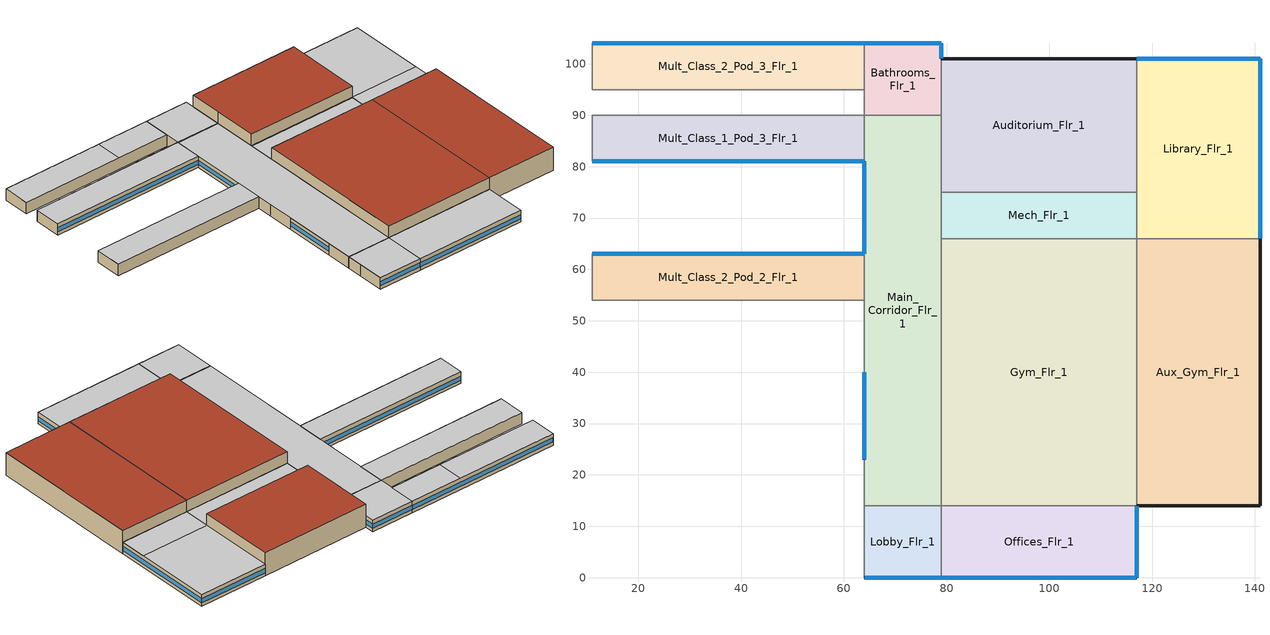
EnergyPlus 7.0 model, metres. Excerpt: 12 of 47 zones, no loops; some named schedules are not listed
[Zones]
Mult_Class_2_Pod_2_Flr_1
 floor ground (Unheated - 8in Slab with Carpet_Ext-slab): 11,63 64,63 64,54 11,54 z0
 wall outside (Mass_R-11.4 ci_Ext-wall): 64,63 11,63 z0:4
 wall to Corridor_Pod_2_Flr_1 (Standard_Int-Wall): 11,54 64,54 z0:4
 wall to Main_Corridor_Flr_1 (Standard_Int-Wall): 64,54 64,63 z0:4
 wall to Corner_Class_2_Pod_2_Flr_1 (Standard_Int-Wall): 11,63 11,54 z0:4
 window (std_window_UValue_3.237_SHGC_0.490_VT_0.622): 63.95,63 11.05,63 z1.1:2.5
 ceiling to Mult_Class_2_Pod_2_Flr_2 (INT-FLOOR-UNDERSIDE): 11,54 64,54 64,63 11,63 z4
Mult_Class_1_Pod_3_Flr_1
 floor ground (Unheated - 8in Slab with Carpet_Ext-slab): 11,90 64,90 64,81 11,81 z0
 wall outside (Mass_R-11.4 ci_Ext-wall): 11,81 64,81 z0:4
 wall to Main_Corridor_Flr_1 (Standard_Int-Wall): 64,81 64,90 z0:4
 wall to Corridor_Pod_3_Flr_1 (Standard_Int-Wall): 64,90 11,90 z0:4
 wall to Corner_Class_1_Pod_3_Flr_1 (Standard_Int-Wall): 11,90 11,81 z0:4
 window (std_window_UValue_3.237_SHGC_0.390_VT_0.495): 11.05,81 63.95,81 z1.1:2.5
 ceiling to Mult_Class_1_Pod_3_Flr_2 (INT-FLOOR-UNDERSIDE): 11,81 64,81 64,90 11,90 z4
Mult_Class_2_Pod_3_Flr_1
 floor ground (Unheated - 8in Slab with Carpet_Ext-slab): 11,104 64,104 64,95 11,95 z0
 wall outside (Mass_R-11.4 ci_Ext-wall): 64,104 11,104 z0:4
 wall to Corridor_Pod_3_Flr_1 (Standard_Int-Wall): 11,95 64,95 z0:4
 wall to Bathrooms_Flr_1 (Standard_Int-Wall): 64,95 64,104 z0:4
 wall to Corner_Class_2_Pod_3_Flr_1 (Standard_Int-Wall): 11,104 11,95 z0:4
 window (std_window_UValue_3.237_SHGC_0.490_VT_0.622): 63.95,104 11.05,104 z1.1:2.5
 ceiling to Art_Class_Flr_2 (INT-FLOOR-UNDERSIDE): 46,95 64,95 64,104 46,104 z4
 ceiling to Mult_Class_2_Pod_3_Flr_2 (INT-FLOOR-UNDERSIDE): 11,95 46,95 46,104 11,104 z4
Main_Corridor_Flr_1
 floor ground (Unheated - 8in Slab with Carpet_Ext-slab): 64,90 79,90 79,14 64,14 z0
 wall outside (Mass_R-11.4 ci_Ext-wall): 64,81 64,63 / 64,40 64,23 z0:4
 wall to Lobby_Flr_1 (Standard_Int-Wall): 64,14 79,14 z0:4
 wall to Gym_Flr_1 (Standard_Int-Wall): 79,14 79,66 z0:4
 wall to Mech_Flr_1 (Standard_Int-Wall): 79,66 79,75 z0:4
 wall to Auditorium_Flr_1 (Standard_Int-Wall): 79,75 79,90 z0:4
 wall to Bathrooms_Flr_1 (Standard_Int-Wall): 79,90 64,90 z0:4
 wall to Corridor_Pod_2_Flr_1 (Standard_Int-Wall): 64,54 64,49 z0:4
 wall to Mult_Class_1_Pod_2_Flr_1 (Standard_Int-Wall): 64,49 64,40 z0:4
 wall to Mult_Class_2_Pod_1_Flr_1 (Standard_Int-Wall): 64,23 64,14 z0:4
 window (std_window_UValue_3.237_SHGC_0.390_VT_0.495_west): 64,80.95 64,63.05 / 64,39.95 64,23.05 z1.1:2.51
 ceiling to Main_Corridor_Flr_2 (INT-FLOOR-UNDERSIDE): 64,14 79,14 79,90 64,90 z4
Lobby_Flr_1
 floor ground (Unheated - 8in Slab with Carpet_Ext-slab): 64,14 79,14 79,0 64,0 z0
 wall outside (Mass_R-11.4 ci_Ext-wall): 64,0 79,0 z0:4
 wall to Offices_Flr_1 (Standard_Int-Wall): 79,0 79,14 z0:4
 wall to Corridor_Pod_1_Flr_1 (Standard_Int-Wall): 64,14 64,9 z0:4
 wall to Mult_Class_1_Pod_1_Flr_1 (Standard_Int-Wall): 64,9 64,0 z0:4
 window (std_window_UValue_3.237_SHGC_0.390_VT_0.495): 64.05,0 78.95,0 z1.1:2.51
 ceiling to Lobby_Flr_2 (INT-FLOOR-UNDERSIDE): 64,0 79,0 79,14 64,14 z4
Bathrooms_Flr_1
 floor ground (Unheated - 8in Slab with Carpet_Ext-slab): 64,104 79,104 79,90 64,90 z0
 wall outside (Mass_R-11.4 ci_Ext-wall): 79,101 79,104 64,104 z0:4
 wall to Auditorium_Flr_1 (Standard_Int-Wall): 79,90 79,101 z0:4
 wall to Corridor_Pod_3_Flr_1 (Standard_Int-Wall): 64,95 64,90 z0:4
 window (std_window_UValue_3.237_SHGC_0.390_VT_0.495_east): 79,101.05 79,103.95 z1.1:2.55
 window (std_window_UValue_3.237_SHGC_0.490_VT_0.622): 78.95,104 64.05,104 z1.1:2.51
 ceiling to Bathrooms_Flr_2 (INT-FLOOR-UNDERSIDE): 64,90 79,90 79,104 64,104 z4
Offices_Flr_1
 floor ground (Unheated - 8in Slab with Carpet_Ext-slab): 79,14 117,14 117,0 79,0 z0
 wall outside (Mass_R-11.4 ci_Ext-wall): 79,0 117,0 117,14 z0:4
 wall to Gym_Flr_1 (Standard_Int-Wall): 117,14 79,14 z0:4
 window (std_window_UValue_3.237_SHGC_0.390_VT_0.495): 79.05,0 116.95,0 z1.1:2.5
 window (std_window_UValue_3.237_SHGC_0.390_VT_0.495_east): 117,0.05 117,13.95 z1.1:2.51
 ceiling to Offices_Flr_2 (INT-FLOOR-UNDERSIDE): 79,0 117,0 117,14 79,14 z4
Library_Flr_1
 floor ground (Unheated - 8in Slab with Carpet_Ext-slab): 117,101 141,101 141,66 117,66 z0
 wall outside (Mass_R-11.4 ci_Ext-wall): 141,66 141,101 117,101 z0:4
 wall to Aux_Gym_Flr_1 (Standard_Int-Wall): 117,66 141,66 z0:4
 wall to Mech_Flr_1 (Standard_Int-Wall): 117,75 117,66 z0:4
 wall to Auditorium_Flr_1 (Standard_Int-Wall): 117,101 117,75 z0:4
 window (std_window_UValue_3.237_SHGC_0.390_VT_0.495_east): 141,66.05 141,100.95 z1.1:2.5
 window (std_window_UValue_3.237_SHGC_0.490_VT_0.622): 140.95,101 117.05,101 z1.1:2.51
 ceiling to Kitchen_Flr_2 (INT-FLOOR-UNDERSIDE): 117,66 141,66 141,75 117,75 z4
 ceiling to Cafeteria_Flr_2 (INT-FLOOR-UNDERSIDE): 117,75 141,75 141,101 117,101 z4
Mech_Flr_1
 floor ground (Unheated - 8in Slab with Carpet_Ext-slab): 79,75 117,75 117,66 79,66 z0
 wall to Gym_Flr_1 (Standard_Int-Wall): 79,66 117,66 z0:4
 wall to Auditorium_Flr_1 (Standard_Int-Wall): 117,75 79,75 z0:4
 ceiling to Mech_Flr_2 (INT-FLOOR-UNDERSIDE): 79,66 117,66 117,75 79,75 z4
Gym_Flr_1
 floor ground (Unheated - 8in Slab with Carpet_Ext-slab): 79,66 117,66 117,14 79,14 z0
 wall to Aux_Gym_Flr_1 (Standard_Int-Wall): 117,14 117,66 z0:8
 wall to Offices_Flr_2 (Standard_Int-Wall): 79,14 117,14 z4:8
 wall to Mech_Flr_2 (Standard_Int-Wall): 117,66 79,66 z4:8
 wall to Main_Corridor_Flr_2 (Standard_Int-Wall): 79,66 79,14 z4:8
 roof outside (IEAD_R-15 ci_Roof): 79,14 117,14 117,66 79,66 z8
Aux_Gym_Flr_1
 floor ground (Unheated - 8in Slab with Carpet_Ext-slab): 117,66 141,66 141,14 117,14 z0
 wall outside (Mass_R-11.4 ci_Ext-wall): 117,14 141,14 141,66 z0:8
 wall to Kitchen_Flr_2 (Standard_Int-Wall): 141,66 117,66 z4:8
 roof outside (IEAD_R-15 ci_Roof): 117,14 141,14 141,66 117,66 z8
Auditorium_Flr_1
 floor ground (Unheated - 8in Slab with Carpet_Ext-slab): 79,101 117,101 117,75 79,75 z0
 wall outside (Mass_R-11.4 ci_Ext-wall): 117,101 79,101 z0:8
 wall to Mech_Flr_2 (Standard_Int-Wall): 79,75 117,75 z4:8
 wall to Cafeteria_Flr_2 (Standard_Int-Wall): 117,75 117,101 z4:8
 wall to Bathrooms_Flr_2 (Standard_Int-Wall): 79,101 79,90 z4:8
 wall to Main_Corridor_Flr_2 (Standard_Int-Wall): 79,90 79,75 z4:8
 roof outside (IEAD_R-15 ci_Roof): 79,75 117,75 117,101 79,101 z8
[Building]
Secondary School Baseline: North Axis=0; Terrain=City; Loads Convergence Tolerance Value=0.04; Temperature Convergence Tolerance Value=0.2; Solar Distribution=FullExterior; Maximum Number of Warmup Days=25; Minimum Number of Warmup Days=6
[Site:Location]
USA MN-DULUTH: Latitude {deg}=46.82; Longitude {deg}=-92.17; Time Zone {hr}=-6; Elevation {m}=432
[Site:GroundTemperature:BuildingSurface]
19.18, 19.14, 19.229, 19.325, 19.396, 19.767, 20.94, 20.468, 19.761, 19.556, 19.433, 19.279
[Site:WaterMainsTemperature]
Calculation Method=CORRELATION; Annual Average Outdoor Air Temperature {C}=3.12; Maximum Difference In Monthly Average Outdoor Air Temperatures {deltaC}=31.7
[SizingPeriod:DesignDay] Barometric Pressure {Pa}=96242; Rain {0-no,1-yes}=0; Snow on ground {0-no,1-yes}=0; Day of Month=21; Daylight Savings Time Indicator=0; Humidity Indicating Type=WetBulb
Name | Maximum Dry-Bulb Temperature {C} | Daily Temp Range {C} | Humidity Indicating Conditions at Maximum Dry-Bulb | Wind Speed {m/s} design conditions vs. traditional 6.71 m/s (15 mph) | Wind Direction {Degrees; N=0, S=180} | Clearness {0.0 to 1.1} | Month | Day Type | Wind Speed {m/s} design conditions vs. traditional 3.35 m/s (7mph)
DULUTH Ann Htg 99.6% Condns DB | -29 | 0 | -29 | 4.3 | 310 | 0 | 1 | WinterDesignDay
DULUTH Ann Clg .4% Condns DB=>MWB | 29 | 10.9 | 20.6 |  | 230 | 1 | 7 | SummerDesignDay | 5.2
DULUTH Ann Clg .4% Condns WB=>MDB | 27.2 | 10.9 | 22.3 |  | 230 | 1 | 7 | SummerDesignDay | 5.2
[WindowMaterial:SimpleGlazingSystem] U-Factor=3.237
Name | Solar Heat Gain Coefficient | Visible Transmittance
SOUTH; EAST; WEST | 0.49 | 0.49
NORTH | 0.64 | 0.64
[Material] Thermal Absorptance=0.9
Name | Roughness | Thickness | Conductivity | Density | Specific Heat | Solar Absorptance | Visible Absorptance | Thickness {m} | Conductivity {W/m-K} | Density {kg/m3} | Specific Heat {J/kg-K}
Roof Membrane | VeryRough | 0.0095 | 0.16 | 1121.29 | 1460 | 0.7 | 0.7
Roof Insulation | MediumRough | 0.125 | 0.049 | 265 | 836.8 | 0.7 | 0.7
Metal Decking | MediumSmooth | 0.0015 | 45.006 | 7680 | 418.4 | 0.7 | 0.3
GP01 1/2 GYPSUM | Smooth | 0.0127 | 0.16 | 800 | 1090 | 0.7 | 0.5
1IN Stucco | Smooth | 0.0253 | 0.6918 | 1858 | 837 | 0.92 | 0.92
8IN Concrete HW | MediumRough | 0.2033 | 1.7296 | 2243 | 837 | 0.65 | 0.65
Wall Insulation [8] | MediumRough | 0.0679 | 0.0432 | 91 | 837 | 0.5 | 0.5
1/2IN Gypsum | Smooth | 0.0127 | 0.16 | 784.9 | 830 | 0.92 | 0.92
MAT-CC05 8 HW CONCRETE | Rough | 0.2032 | 1.311 | 2240 | 836.8 | 0.7 | 0.7
Std Wood 6inch | MediumSmooth |  |  |  |  | 0.7 | 0.7 | 0.15 | 0.12 | 540 | 1210
Std MAT-CC05 4 MW CONCRETE | Rough |  |  |  |  | 0.7 | 0.2 | 0.1 | 0.858 | 1968 | 836.8
[Material:NoMass] Roughness=VeryRough; Thermal Absorptance=0.9; Solar Absorptance=0.7; Visible Absorptance=0.8
Name | Thermal Resistance {(m2-K)/W} | Thermal Resistance {m2-K/W}
CP02 CARPET PAD | 0.2165
Std CP02 CARPET PAD |  | 0.21648
[Construction]
std_window_UValue_3.237_SHGC_0.390_VT_0.495: SOUTH
std_window_UValue_3.237_SHGC_0.390_VT_0.495_east: EAST
std_window_UValue_3.237_SHGC_0.490_VT_0.622: NORTH
std_window_UValue_3.237_SHGC_0.390_VT_0.495_west: WEST
IEAD_R-15 ci_Roof: Roof Membrane, Roof Insulation, Metal Decking
Standard_Int-Wall: GP01 1/2 GYPSUM, GP01 1/2 GYPSUM
Mass_R-11.4 ci_Ext-wall: 1IN Stucco, 8IN Concrete HW, Wall Insulation [8], 1/2IN Gypsum
Unheated - 8in Slab with Carpet_Ext-slab: MAT-CC05 8 HW CONCRETE, CP02 CARPET PAD
InteriorFurnishings: Std Wood 6inch
INT-FLOOR-UNDERSIDE: Std CP02 CARPET PAD, Std MAT-CC05 4 MW CONCRETE
[Zone] Type=1; Multiplier=1; Floor Area {m2}=AutoCalculate; Part of Total Floor Area=Yes
Name | Ceiling Height {m} | Volume {m3}
Mult_Class_2_Pod_2_Flr_1; Mult_Class_1_Pod_3_Flr_1; Mult_Class_2_Pod_3_Flr_1 | 4 | 1908
Main_Corridor_Flr_1 | 4 | 4560
Lobby_Flr_1; Bathrooms_Flr_1 | 4 | 840
Offices_Flr_1 | 4 | 2128
Library_Flr_1 | 4 | 3360
Mech_Flr_1 | 4 | 1368
Gym_Flr_1 | 8 | 15808
Aux_Gym_Flr_1 | 8 | 9984
Auditorium_Flr_1 | 8 | 7904
[InternalMass] Construction=InteriorFurnishings
Name | Zone | Surface Area
Mult_Class_2_Pod_2_Flr_1 Internal Mass | Mult_Class_2_Pod_2_Flr_1 | 954
Mult_Class_1_Pod_3_Flr_1 Internal Mass | Mult_Class_1_Pod_3_Flr_1 | 954
Mult_Class_2_Pod_3_Flr_1 Internal Mass | Mult_Class_2_Pod_3_Flr_1 | 954
Main_Corridor_Flr_1 Internal Mass | Main_Corridor_Flr_1 | 2280
Lobby_Flr_1 Internal Mass | Lobby_Flr_1 | 420
Bathrooms_Flr_1 Internal Mass | Bathrooms_Flr_1 | 420
Offices_Flr_1 Internal Mass | Offices_Flr_1 | 1064
Library_Flr_1 Internal Mass | Library_Flr_1 | 1680
Mech_Flr_1 Internal Mass | Mech_Flr_1 | 684
Gym_Flr_1 Internal Mass | Gym_Flr_1 | 3952
Aux_Gym_Flr_1 Internal Mass | Aux_Gym_Flr_1 | 2496
Auditorium_Flr_1 Internal Mass | Auditorium_Flr_1 | 1976
[ZoneInfiltration:DesignFlowRate] Design Volume Flow Rate Calculation Method=Flow/ExteriorWallArea; Flow per Exterior Surface Area {m3/s/m2}=0.000302; Constant Term Coefficient=1; Temperature Term Coefficient=0; Velocity Term Coefficient=0; Velocity Squared Term Coefficient=0
Name | Zone | Schedule
Mult_Class_2_Pod_2_Flr_1_Infiltration | Mult_Class_2_Pod_2_Flr_1 | INFIL_SCH
Mult_Class_1_Pod_3_Flr_1_Infiltration | Mult_Class_1_Pod_3_Flr_1 | INFIL_SCH
Mult_Class_2_Pod_3_Flr_1_Infiltration | Mult_Class_2_Pod_3_Flr_1 | INFIL_SCH
Main_Corridor_Flr_1_Infiltration | Main_Corridor_Flr_1 | INFIL_SCH
Lobby_Flr_1_Infiltration | Lobby_Flr_1 | INFIL_SCH
Bathrooms_Flr_1_Infiltration | Bathrooms_Flr_1 | INFIL_SCH
Offices_Flr_1_Infiltration | Offices_Flr_1 | INFIL_SCH
Library_Flr_1_Infiltration | Library_Flr_1 | INFIL_SCH
Aux_Gym_Flr_1_Infiltration | Aux_Gym_Flr_1 | GymAud_Infil_Sch
Auditorium_Flr_1_Infiltration | Auditorium_Flr_1 | GymAud_Infil_Sch
[People] Number of People Calculation Method=People; Fraction Radiant=0.3; User Specified Sensible Fraction=AUTOCALCULATE; Activity Level Schedule=ACTIVITY_SCH; Carbon Dioxide Generation Rate {m3/s-W}=3.82E-8; Enable ASHRAE 55 Comfort Warnings=No; MRT Calculation=ZoneAveraged; Work Efficiency Schedule=WORK_EFF_SCH; Clothing Schedule=CLOTHING_SCH; Air Velocity Schedule=AIR_VELO_SCH; Thermal Comfort Report=FANGER
Name | Zone | Schedule | Number of People
Mult_Class_2_Pod_2_Flr_1 People | Mult_Class_2_Pod_2_Flr_1 | Bldg_Occ_Sch | 166.95
Mult_Class_1_Pod_3_Flr_1 People | Mult_Class_1_Pod_3_Flr_1 | Bldg_Occ_Sch | 166.95
Mult_Class_2_Pod_3_Flr_1 People | Mult_Class_2_Pod_3_Flr_1 | Bldg_Occ_Sch | 166.95
Offices_Flr_1 People | Offices_Flr_1 | Off_Occ_Sch | 26.6
Library_Flr_1 People | Library_Flr_1 | Lib_Occ_Sch | 210
Gym_Flr_1 People | Gym_Flr_1 | Gym_Occ_Sch | 1976
Aux_Gym_Flr_1 People | Aux_Gym_Flr_1 | Aux_Gym_Occ_Sch | 1248
Auditorium_Flr_1 People | Auditorium_Flr_1 | Aud_Occ_Sch | 345.8
[Lights] Schedule=Bldg_Light_Sch; Design Level Calculation Method=LightingLevel; Return Air Fraction=0; Fraction Radiant=0.37; Fraction Visible=0.2; Fraction Replaceable=1; Return Air Fraction is Calculated from Plenum Temperature=No
Name | Zone | Design Level {W}
Mult_Class_2_Pod_2_Flr_1_Lights | Mult_Class_2_Pod_2_Flr_1 | 7188.39
Mult_Class_1_Pod_3_Flr_1_Lights | Mult_Class_1_Pod_3_Flr_1 | 7188.39
Mult_Class_2_Pod_3_Flr_1_Lights | Mult_Class_2_Pod_3_Flr_1 | 7188.39
Main_Corridor_Flr_1_Lights | Main_Corridor_Flr_1 | 6133.2
Lobby_Flr_1_Lights | Lobby_Flr_1 | 2937.9
Bathrooms_Flr_1_Lights | Bathrooms_Flr_1 | 2034.9
Offices_Flr_1_Lights | Offices_Flr_1 | 6298.88
Library_Flr_1_Lights | Library_Flr_1 | 10852.8
Mech_Flr_1_Lights | Mech_Flr_1 | 5523.3
Gym_Flr_1_Lights | Gym_Flr_1 | 29778.3
Aux_Gym_Flr_1_Lights | Aux_Gym_Flr_1 | 18807.4
Auditorium_Flr_1_Lights | Auditorium_Flr_1 | 9573.72
[ElectricEquipment] Design Level Calculation Method=EquipmentLevel; Fraction Latent=0; Fraction Radiant=0.5; Fraction Lost=0
Name | Zone | Schedule | Design Level {W}
Mult_Class_2_Pod_2_Flr_1_PlugMisc_Equip | Mult_Class_2_Pod_2_Flr_1 | Bldg_Equip_Sch | 4622.13
Mult_Class_1_Pod_3_Flr_1_PlugMisc_Equip | Mult_Class_1_Pod_3_Flr_1 | Bldg_Equip_Sch | 4622.13
Mult_Class_2_Pod_3_Flr_1_PlugMisc_Equip | Mult_Class_2_Pod_3_Flr_1 | Bldg_Equip_Sch | 4622.13
Main_Corridor_Flr_1_PlugMisc_Equip | Main_Corridor_Flr_1 | Bldg_Equip_Sch | 2451
Lobby_Flr_1_PlugMisc_Equip | Lobby_Flr_1 | Bldg_Equip_Sch | 905.1
Bathrooms_Flr_1_PlugMisc_Equip | Bathrooms_Flr_1 | Bldg_Equip_Sch | 905.1
Offices_Flr_1_PlugMisc_Equip | Offices_Flr_1 | Bldg_Equip_Sch | 5724.32
Library_Flr_1_PlugMisc_Equip | Library_Flr_1 | Bldg_Equip_Sch | 8139.6
Mech_Flr_1_PlugMisc_Equip | Mech_Flr_1 | Bldg_Equip_Sch | 1474.02
Mech_Flr_1_Elevators_Equip | Mech_Flr_1 | Elevator_Sch | 32109.9
Gym_Flr_1_PlugMisc_Equip | Gym_Flr_1 | Bldg_Equip_Sch | 4248.4
Aux_Gym_Flr_1_PlugMisc_Equip | Aux_Gym_Flr_1 | Bldg_Equip_Sch | 2683.2
Auditorium_Flr_1_PlugMisc_Equip | Auditorium_Flr_1 | Bldg_Equip_Sch | 2124.2
[Exterior:Lights]
Exterior Facade Lighting: Schedule=ALWAYS_ON; Design Level=47449.5; Control Option=AstronomicalClock
[Schedule:Compact]
Bldg_Occ_Sch: Fraction, Through: 6/30, For: Weekdays, Until: 08:00, 0, Until: 09:00, 0.5, Until: 11:00, 0.45, Until: 13:00, 0.2, Until: 14:00, 0.45, Until: 17:00, 0.05, Until: 24:00, 0, For: SummerDesignDay, Until: 24:00, 1, For: AllOtherDays, Until: 24:00, 0, Through: 9/1, For: Weekdays, Until: 09:00, 0, Until: 13:00, 0.05, Until: 24:00, 0, For: SummerDesignDay, Until: 24:00, 1, For: AllOtherDays, Until: 24:00, 0, Through: 12/31, For: Weekdays, Until: 08:00, 0, Until: 09:00, 0.5, Until: 11:00, 0.45, Until: 13:00, 0.2, Until: 14:00, 0.45, Until: 17:00, 0.05, Until: 24:00, 0, For: SummerDesignDay, Until: 24:00, 1, For: AllOtherDays, Until: 24:00, 0
Gym_Occ_Sch: Fraction, Through: 6/30, For: Weekdays, Until: 09:00, 0, Until: 14:00, 0.02, Until: 21:00, 0.04, Until: 24:00, 0, For: SummerDesignDay, Until: 24:00, 1, For: AllOtherDays, Until: 24:00, 0, Through: 9/1, For: Weekdays, Until: 09:00, 0, Until: 15:00, 0.04, Until: 24:00, 0, For: SummerDesignDay, Until: 24:00, 1, For: AllOtherDays, Until: 24:00, 0, Through: 12/31, For: Weekdays, Until: 09:00, 0, Until: 14:00, 0.02, Until: 21:00, 0.04, Until: 24:00, 0, For: SummerDesignDay, Until: 24:00, 1, For: AllOtherDays, Until: 24:00, 0
Off_Occ_Sch: Fraction, Through: 6/30, For: Weekdays, Until: 07:00, 0, Until: 08:00, 0.4, Until: 17:00, 0.8, Until: 18:00, 0.15, Until: 24:00, 0, For: SummerDesignDay, Until: 24:00, 1, For: AllOtherDays, Until: 24:00, 0, Through: 9/1, For: Weekdays, Until: 08:00, 0, Until: 13:00, 0.4, Until: 24:00, 0, For: SummerDesignDay, Until: 24:00, 1, For: AllOtherDays, Until: 24:00, 0, Through: 12/31, For: Weekdays, Until: 07:00, 0, Until: 08:00, 0.4, Until: 17:00, 0.8, Until: 21:00, 0.15, Until: 24:00, 0, For: SummerDesignDay, Until: 24:00, 1, For: AllOtherDays, Until: 24:00, 0
Lib_Occ_Sch: Fraction, Through: 6/30, For: Weekdays, Until: 08:00, 0, Until: 09:00, 0.3, Until: 11:00, 0.6, Until: 13:00, 0.3, Until: 15:00, 0.6, Until: 17:00, 0.3, Until: 24:00, 0, For: SummerDesignDay, Until: 24:00, 1, For: AllOtherDays, Until: 24:00, 0, Through: 9/1, For: AllDays, Until: 24:00, 0, Through: 12/31, For: Weekdays, Until: 08:00, 0, Until: 09:00, 0.3, Until: 11:00, 0.6, Until: 13:00, 0.3, Until: 15:00, 0.6, Until: 17:00, 0.3, Until: 24:00, 0, For: SummerDesignDay, Until: 24:00, 1, For: AllOtherDays, Until: 24:00, 0
Aud_Occ_Sch: Fraction, Through: 6/30, For: Weekdays, Until: 14:00, 0, Until: 21:00, 0.1, Until: 24:00, 0, For: SummerDesignDay, Until: 24:00, 1, For: AllOtherDays, Until: 24:00, 0, Through: 9/1, For: Weekdays, Until: 09:00, 0, Until: 15:00, 0.1, Until: 24:00, 0, For: SummerDesignDay, Until: 24:00, 1, For: AllOtherDays, Until: 24:00, 0, Through: 12/31, For: Weekdays, Until: 14:00, 0, Until: 21:00, 0.1, Until: 24:00, 0, For: SummerDesignDay, Until: 24:00, 1, For: AllOtherDays, Until: 24:00, 0
Aux_Gym_Occ_Sch: Fraction, Through: 6/30, For: Weekdays, Until: 09:00, 0, Until: 14:00, 0.02, Until: 21:00, 0.06, Until: 24:00, 0, For: SummerDesignDay, Until: 24:00, 1, For: AllOtherDays, Until: 24:00, 0, Through: 9/1, For: Weekdays, Until: 09:00, 0, Until: 15:00, 0.06, Until: 24:00, 0, For: SummerDesignDay, Until: 24:00, 1, For: AllOtherDays, Until: 24:00, 0, Through: 12/31, For: Weekdays, Until: 09:00, 0, Until: 14:00, 0.02, Until: 21:00, 0.06, Until: 24:00, 0, For: SummerDesignDay, Until: 24:00, 1, For: AllOtherDays, Until: 24:00, 0
Infil_Sch: Fraction, Through: 6/30, For: WinterDesignDay SummerDesignDay, Until: 24:00, 1, For: Weekdays, Until: 06:00, 0.5, Until: 18:00, 1, Until: 24:00, 0.5, For: AllOtherDays, Until: 24:00, 0.5, Through: 9/1, For: WinterDesignDay SummerDesignDay, Until: 24:00, 1, For: Weekdays, Until: 08:00, 0.5, Until: 13:00, 1, Until: 24:00, 0.5, For: AllOtherDays, Until: 24:00, 0.5, Through: 12/31, For: WinterDesignDay SummerDesignDay, Until: 24:00, 1, For: Weekdays, Until: 06:00, 0.5, Until: 18:00, 1, Until: 24:00, 0.5, For: AllOtherDays, Until: 24:00, 0.5
GymAud_Infil_Sch: Fraction, Through: 6/30, For: WinterDesignDay SummerDesignDay, Until: 24:00, 1, For: Weekdays, Until: 06:00, 0.5, Until: 21:00, 1, Until: 24:00, 0.5, For: AllOtherDays, Until: 24:00, 0.5, Through: 9/1, For: WinterDesignDay SummerDesignDay, Until: 24:00, 1, For: Weekdays, Until: 08:00, 0.5, Until: 15:00, 1, Until: 24:00, 0.5, For: AllOtherDays, Until: 24:00, 0.5, Through: 12/31, For: WinterDesignDay SummerDesignDay, Until: 24:00, 1, For: Weekdays, Until: 06:00, 0.5, Until: 21:00, 1, Until: 24:00, 0.5, For: AllOtherDays, Until: 24:00, 0.5
Work_Eff_Sch: Fraction, Through: 12/31, For: AllDays, Until: 24:00, 0
Air_Velo_Sch: Any Number, Through: 12/31, For: AllDays, Until: 24:00, 0.2
Clothing_Sch: Any Number, Through: 04/30, For: AllDays, Until: 24:00, 1.1, Through: 09/30, For: AllDays, Until: 24:00, 0.6, Through: 12/31, For: AllDays, Until: 24:00, 1.1
Activity_Sch: Any Number, Through: 12/31, For: AllDays, Until: 24:00, 120
